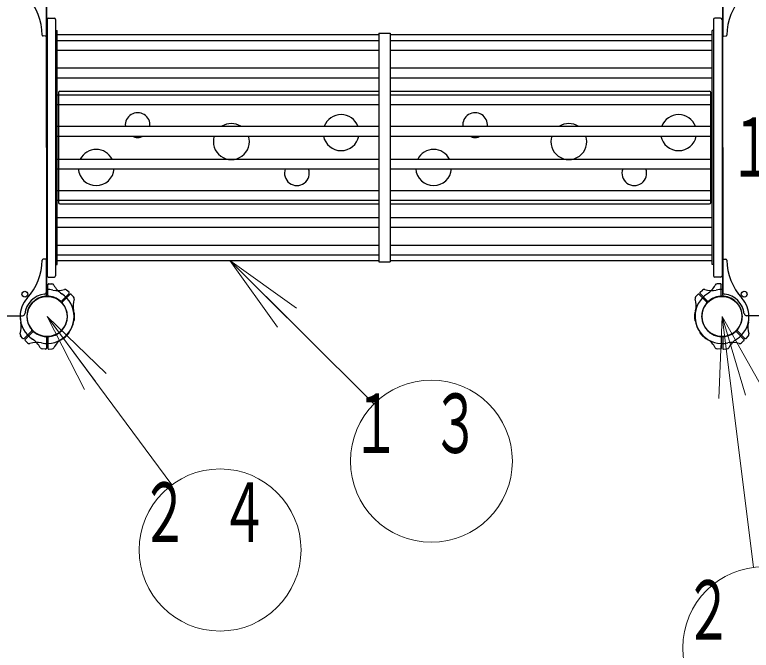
# Model space of a CAD drawing. Units: millimetres on the paper, scale 1:60. Extents: x -571 to 0, y -594 to 267.
# Drawn here: x -236.85 to -209.57, y 123.8 to 147.33 of the extents above; entities that cross this region are included whole.
import ezdxf

# ---------------------------------------------------------------- set-up
doc = ezdxf.new("R2010")
doc.units = ezdxf.units.MM
doc.linetypes.add('USER2', pattern=[6, 3, -1, 1, -1])
doc.layers.add('1_60', color=7, linetype='Continuous', lineweight=25)
doc.styles.add('ＭＳ ゴシック', font='')
doc.styles.get('ＭＳ ゴシック').set_extended_font_data('MS Gothic')

msp = doc.modelspace()

# ---------------------------------------------------------------- linework, layer by layer
at = {"layer": '1_60', "color": 2}
for p, q in [((-235.676, 147.878), (-235.676, 146.569)), ((-210.626, 147.878), (-210.626, 146.569)), ((-235.712, 146.535), (-235.799, 146.54)), ((-210.591, 146.535), (-210.504, 146.54)), ((-235.712, 138.283), (-235.799, 138.279)), ((-235.676, 136.941), (-235.676, 138.25)), ((-210.626, 136.941), (-210.626, 138.25)), ((-210.591, 138.283), (-210.504, 138.279)), ((-235.626, 136.941), (-235.626, 137.333)), ((-235.592, 137.366), (-235.471, 137.362)), ((-210.71, 137.366), (-210.832, 137.362)), ((-210.676, 136.941), (-210.676, 137.333)), ((-235.117, 136.729), (-234.839, 137.007)), ((-235.081, 136.694), (-234.804, 136.971)), ((-234.84, 137.055), (-234.928, 137.137)), ((-234.756, 136.971), (-234.673, 136.882)), ((-211.547, 136.971), (-211.63, 136.882)), ((-211.222, 136.694), (-211.499, 136.971)), ((-211.186, 136.729), (-211.464, 137.007)), ((-211.463, 137.055), (-211.374, 137.137)), ((-236.221, 135.624), (-236.499, 135.347)), ((-210.081, 135.624), (-209.804, 135.347)), ((-236.547, 135.348), (-236.636, 135.443)), ((-236.186, 135.589), (-236.464, 135.311)), ((-235.676, 135.378), (-235.676, 134.985)), ((-235.626, 135.378), (-235.626, 134.985)), ((-210.676, 135.378), (-210.676, 134.985)), ((-210.626, 135.378), (-210.626, 134.985)), ((-210.117, 135.589), (-209.839, 135.311)), ((-209.756, 135.348), (-209.666, 135.443)), ((-236.463, 135.263), (-236.367, 135.174)), ((-209.84, 135.263), (-209.936, 135.174)), ((-235.711, 134.952), (-235.832, 134.956)), ((-235.592, 134.952), (-235.461, 134.957)), ((-210.71, 134.952), (-210.842, 134.957)), ((-210.591, 134.952), (-210.47, 134.956))]:
    msp.add_line(p, q, dxfattribs=at)
at = {"layer": '1_60', "color": 4}
for p, q in [((-235.676, 142.409), (-235.676, 147.749)), ((-210.626, 142.409), (-210.626, 147.749)), ((-235.676, 142.409), (-235.676, 137.069)), ((-210.626, 142.409), (-210.626, 137.069)), ((-241.901, 136.184), (-236.561, 136.184)), ((-204.401, 136.184), (-209.741, 136.184))]:
    msp.add_line(p, q, dxfattribs=at)
at = {"layer": '1_60', "color": 40}
for p, q in [((-235.651, 147.151), (-235.651, 137.668)), ((-235.601, 147.201), (-235.385, 147.201)), ((-235.335, 147.151), (-235.335, 137.668)), ((-210.968, 147.151), (-210.968, 137.668)), ((-210.701, 147.201), (-210.918, 147.201)), ((-210.651, 147.151), (-210.651, 137.668)), ((-235.601, 137.618), (-235.385, 137.618)), ((-210.701, 137.618), (-210.918, 137.618))]:
    msp.add_line(p, q, dxfattribs=at)
at = {"layer": '1_60', "color": 70}
for p, q in [((-235.335, 146.743), (-235.281, 146.743)), ((-235.281, 138.076), (-235.281, 146.743)), ((-235.281, 146.59), (-223.36, 146.59)), ((-223.36, 146.64), (-222.943, 146.64)), ((-222.943, 146.59), (-211.021, 146.59)), ((-210.968, 146.743), (-211.021, 146.743)), ((-211.021, 138.076), (-211.021, 146.743)), ((-235.281, 146.378), (-223.36, 146.378)), ((-222.943, 146.378), (-211.021, 146.378)), ((-235.281, 146.016), (-223.36, 146.016)), ((-222.943, 146.016), (-211.021, 146.016)), ((-235.281, 145.356), (-223.36, 145.356)), ((-222.943, 145.356), (-211.021, 145.356)), ((-235.281, 144.995), (-223.36, 144.995)), ((-222.943, 144.995), (-211.021, 144.995)), ((-235.281, 144.359), (-223.36, 144.359)), ((-222.943, 144.359), (-211.021, 144.359)), ((-235.281, 143.998), (-223.36, 143.998)), ((-222.943, 143.998), (-211.021, 143.998)), ((-235.281, 143.199), (-223.36, 143.199)), ((-222.943, 143.199), (-211.021, 143.199)), ((-235.281, 142.837), (-223.36, 142.837)), ((-222.943, 142.837), (-211.021, 142.837)), ((-235.281, 141.982), (-223.36, 141.982)), ((-222.943, 141.982), (-211.021, 141.982)), ((-235.281, 141.62), (-223.36, 141.62)), ((-222.943, 141.62), (-211.021, 141.62)), ((-235.281, 140.821), (-223.36, 140.821)), ((-222.943, 140.821), (-211.021, 140.821)), ((-235.281, 140.459), (-223.36, 140.459)), ((-222.943, 140.459), (-211.021, 140.459)), ((-235.281, 139.824), (-223.36, 139.824)), ((-222.943, 139.824), (-211.021, 139.824)), ((-235.281, 139.463), (-223.36, 139.463)), ((-222.943, 139.463), (-211.021, 139.463)), ((-235.281, 138.802), (-223.36, 138.802)), ((-222.943, 138.802), (-211.021, 138.802)), ((-235.281, 138.441), (-223.36, 138.441)), ((-222.943, 138.441), (-211.021, 138.441)), ((-235.335, 138.076), (-235.281, 138.076)), ((-235.281, 138.229), (-223.36, 138.229)), ((-223.36, 138.179), (-222.943, 138.179)), ((-222.943, 138.229), (-211.021, 138.229)), ((-210.968, 138.076), (-211.021, 138.076))]:
    msp.add_line(p, q, dxfattribs=at)
at = {"layer": '1_60'}
for p, q in [((-223.36, 146.64), (-223.36, 138.179)), ((-222.943, 146.64), (-222.943, 138.179)), ((-234.665, 136.326), (-234.663, 136.326)), ((-211.637, 136.326), (-211.64, 136.326)), ((-234.665, 135.993), (-234.663, 135.993)), ((-211.637, 135.993), (-211.64, 135.993)), ((-235.072, 135.344), (-235.07, 135.342)), ((-234.836, 135.58), (-234.834, 135.578)), ((-211.467, 135.58), (-211.468, 135.578)), ((-211.231, 135.344), (-211.233, 135.342))]:
    msp.add_line(p, q, dxfattribs=at)
at = {"layer": '1_60', "color": 1}
for p, q in [((-235.235, 144.443), (-235.235, 140.376)), ((-235.185, 144.493), (-223.36, 144.493)), ((-222.943, 144.493), (-211.118, 144.493)), ((-211.068, 140.376), (-211.068, 144.443)), ((-235.185, 140.326), (-223.36, 140.326)), ((-222.943, 140.326), (-211.118, 140.326))]:
    msp.add_line(p, q, dxfattribs=at)
at = {"layer": '1_60', "lineweight": 13}
for p, q in [((-227.113, 135.759), (-228.889, 138.228)), ((-228.889, 138.228), (-226.408, 136.469)), ((-228.889, 138.228), (-226.761, 136.114)), ((-228.889, 138.228), (-223.545, 132.919)), ((-234.267, 133.451), (-235.651, 136.159)), ((-235.651, 136.159), (-233.464, 134.047)), ((-235.651, 136.159), (-233.865, 133.749)), ((-235.651, 136.159), (-231.032, 129.925)), ((-210.773, 133.12), (-210.651, 136.159)), ((-210.651, 136.159), (-209.78, 133.245)), ((-210.651, 136.159), (-210.276, 133.183)), ((-210.651, 136.159), (-209.481, 126.869))]:
    msp.add_line(p, q, dxfattribs=at)
at = {"layer": '1_60', "linetype": 'USER2', "lineweight": 13}
msp.add_line((-210.651, 136.159), (-197.703, 113.269), dxfattribs=at)
at = {"layer": '1_60'}
for centre, radius in [((-236.476, 136.984), 0.108), ((-209.827, 136.984), 0.108), ((-235.651, 136.159), 0.743), ((-210.651, 136.159), 0.743)]:
    msp.add_circle(centre, radius, dxfattribs=at)
at = {"layer": '1_60', "lineweight": 13}
for centre in [(-221.417, 130.804), (-229.246, 127.515), (-209.106, 123.893)]:
    msp.add_circle(centre, 3, dxfattribs=at)
at = {"layer": '1_60', "color": 2}
for centre, radius, start, end in [((-237.997, 146.532), 2.167, 1.0841, 42.2172), ((-208.306, 146.532), 2.167, 137.7828, 178.9159), ((-235.797, 146.573), 0.0333, 181.0841, 267), ((-235.71, 146.569), 0.0333, 267, 0), ((-210.593, 146.569), 0.0333, 180, 273), ((-210.505, 146.573), 0.0333, 273, 358.9158), ((-232.298, 143.243), 0.458, 354.4679, 185.5321), ((-224.76, 142.964), 0.667, 20.642, 159.358), ((-219.798, 143.243), 0.458, 354.4679, 185.5321), ((-212.259, 142.964), 0.667, 20.642, 159.358), ((-228.826, 142.632), 0.667, 58.1964, 121.8036), ((-216.325, 142.632), 0.667, 58.1964, 121.8036), ((-232.298, 143.243), 0.458, 242.3124, 297.6876), ((-228.826, 142.632), 0.667, 162.0998, 17.9002), ((-224.76, 142.964), 0.667, 190.9511, 349.0489), ((-219.798, 143.243), 0.458, 242.3124, 297.6876), ((-216.325, 142.632), 0.667, 162.0998, 17.9002), ((-212.259, 142.964), 0.667, 190.9511, 349.0489), ((-233.834, 141.672), 0.667, 27.6471, 152.3529), ((-221.334, 141.672), 0.667, 27.6471, 152.3529), ((-233.834, 141.672), 0.667, 184.501, 355.499), ((-226.4, 141.463), 0.458, 159.9566, 20.0434), ((-221.334, 141.672), 0.667, 184.501, 355.499), ((-213.9, 141.463), 0.458, 159.9566, 20.0434), ((-237.997, 138.287), 2.167, 317.7828, 358.9158), ((-235.797, 138.246), 0.0333, 93, 178.9159), ((-235.71, 138.25), 0.0333, 0, 93), ((-210.593, 138.25), 0.0333, 87, 180), ((-210.505, 138.246), 0.0333, 1.0841, 87), ((-208.306, 138.287), 2.167, 181.0841, 222.2172), ((-235.593, 137.333), 0.0333, 88, 180), ((-235.474, 137.279), 0.0833, 27.4588, 88), ((-234.66, 137.702), 0.833, 207.4588, 237.2728), ((-211.642, 137.702), 0.833, 302.7272, 332.5412), ((-210.829, 137.279), 0.0833, 92, 152.5412), ((-210.709, 137.333), 0.0333, 0, 92), ((-235.651, 136.159), 1, 77.7272, 91.4325), ((-235.262, 137.951), 0.833, 257.7272, 287.5412), ((-235.651, 136.159), 1, 0, 57.2728), ((-234.985, 137.076), 0.0833, 47, 107.5412), ((-234.862, 137.03), 0.0333, 315, 47), ((-234.78, 136.948), 0.0333, 43, 135), ((-210.651, 136.159), 1, 122.7272, 180), ((-211.523, 136.948), 0.0333, 45, 137), ((-211.44, 137.03), 0.0333, 133, 225), ((-211.317, 137.076), 0.0833, 72.4588, 133), ((-211.041, 137.951), 0.833, 252.4588, 282.2728), ((-210.651, 136.159), 1, 88.5675, 102.2728), ((-235.651, 136.159), 1, 137.7828, 180), ((-235.651, 136.159), 0.75, 94.2707, 180), ((-235.651, 136.159), 0.75, 49.2707, 135), ((-235.71, 136.941), 0.0333, 274.2707, 0), ((-235.593, 136.941), 0.0333, 180, 265.7293), ((-235.651, 136.159), 0.75, 0, 85.7293), ((-235.14, 136.753), 0.0333, 229.2707, 315), ((-233.86, 136.549), 0.833, 162.4588, 192.2728), ((-234.734, 136.825), 0.0833, 342.4588, 43), ((-211.569, 136.825), 0.0833, 137, 197.5412), ((-212.443, 136.549), 0.833, 347.7272, 17.5412), ((-210.651, 136.159), 0.75, 94.2707, 180), ((-211.163, 136.753), 0.0333, 225, 310.7293), ((-210.651, 136.159), 0.75, 45, 130.7293), ((-210.709, 136.941), 0.0333, 274.2707, 0), ((-210.593, 136.941), 0.0333, 180, 265.7293), ((-210.651, 136.159), 0.75, 0, 85.7293), ((-210.651, 136.159), 1, 0, 42.2172), ((-235.651, 136.159), 0.75, 135, 220.7293), ((-235.651, 136.159), 0.75, 315, 40.7293), ((-235.058, 136.67), 0.0333, 135, 220.7293), ((-210.651, 136.159), 0.75, 139.2707, 225), ((-211.245, 136.67), 0.0333, 319.2707, 45), ((-210.651, 136.159), 0.75, 319.2707, 45), ((-235.651, 136.159), 1, 178.5675, 192.2728), ((-235.651, 136.159), 1, 180, 237.2728), ((-235.651, 136.159), 0.75, 180, 265.7293), ((-235.651, 136.159), 0.75, 274.2707, 0), ((-235.651, 136.159), 1, 302.7272, 0), ((-235.651, 136.159), 1, 315, 12.2728), ((-210.651, 136.159), 1, 167.7272, 225), ((-210.651, 136.159), 1, 180, 237.2728), ((-210.651, 136.159), 0.75, 180, 265.7293), ((-210.651, 136.159), 0.75, 274.2707, 0), ((-210.651, 136.159), 1, 302.7272, 0), ((-210.651, 136.159), 1, 347.7272, 1.4325), ((-237.443, 135.769), 0.833, 342.4588, 12.2728), ((-208.86, 135.769), 0.833, 167.7272, 197.5412), ((-236.245, 135.648), 0.0333, 315, 40.7293), ((-235.651, 136.159), 0.75, 229.2707, 315), ((-210.651, 136.159), 0.75, 225, 310.7293), ((-210.058, 135.648), 0.0333, 139.2707, 225), ((-236.569, 135.493), 0.0833, 162.4588, 223), ((-236.523, 135.37), 0.0333, 223, 315), ((-236.162, 135.565), 0.0333, 49.2707, 135), ((-235.651, 136.159), 1, 257.7272, 315), ((-235.71, 135.378), 0.0333, 0, 85.7293), ((-235.593, 135.378), 0.0333, 94.2707, 180), ((-210.651, 136.159), 1, 225, 282.2728), ((-210.709, 135.378), 0.0333, 0, 85.7293), ((-210.593, 135.378), 0.0333, 94.2707, 180), ((-210.14, 135.565), 0.0333, 45, 130.7293), ((-209.78, 135.37), 0.0333, 225, 317), ((-209.734, 135.493), 0.0833, 317, 17.5412), ((-236.44, 135.288), 0.0333, 135, 227), ((-236.317, 135.242), 0.0833, 227, 287.5412), ((-236.041, 134.368), 0.833, 77.7272, 107.5412), ((-236.643, 134.617), 0.833, 27.4588, 57.2728), ((-234.66, 134.617), 0.833, 122.7272, 152.5412), ((-211.642, 134.617), 0.833, 27.4588, 57.2728), ((-210.262, 134.368), 0.833, 72.4588, 102.2728), ((-209.66, 134.617), 0.833, 122.7272, 152.5412), ((-209.985, 135.242), 0.0833, 252.4588, 313), ((-209.863, 135.288), 0.0333, 313, 45), ((-235.829, 135.04), 0.0833, 207.4588, 268), ((-235.829, 135.04), 0.0833, 207.4588, 268), ((-235.71, 134.985), 0.0333, 268, 0), ((-235.593, 134.985), 0.0333, 180, 272), ((-235.474, 135.04), 0.0833, 272, 332.5412), ((-210.829, 135.04), 0.0833, 207.4588, 268), ((-210.709, 134.985), 0.0333, 268, 0), ((-210.593, 134.985), 0.0333, 180, 272), ((-210.473, 135.04), 0.0833, 272, 332.5412), ((-210.473, 135.04), 0.0833, 272, 332.5412)]:
    msp.add_arc(centre, radius, start, end, dxfattribs=at)
at = {"layer": '1_60', "color": 40}
for centre, start, end in [((-235.601, 147.151), 90, 180), ((-235.385, 147.151), 0, 90), ((-210.918, 147.151), 90, 180), ((-210.701, 147.151), 0, 90), ((-235.601, 137.668), 180, 270), ((-235.385, 137.668), 270, 0), ((-210.918, 137.668), 180, 270), ((-210.701, 137.668), 270, 0)]:
    msp.add_arc(centre, 0.05, start, end, dxfattribs=at)
at = {"layer": '1_60', "color": 1}
for centre, start, end in [((-235.185, 144.443), 90, 180), ((-211.118, 144.443), 0, 90), ((-235.185, 140.376), 180, 270), ((-211.118, 140.376), 270, 0)]:
    msp.add_arc(centre, 0.05, start, end, dxfattribs=at)
at = {"layer": '1_60'}
for centre, radius, start, end in [((-235.651, 136.159), 0.833, 96.7872, 173.2128), ((-210.651, 136.159), 0.833, 6.7872, 83.2128), ((-234.663, 136.309), 0.0167, 8.6269, 90), ((-235.651, 136.159), 1.017, 0, 8.6269), ((-235.651, 136.159), 1.017, 351.3731, 0), ((-210.651, 136.159), 1.017, 171.3731, 180), ((-210.651, 136.159), 1.017, 180, 188.6269), ((-211.64, 136.309), 0.0167, 90, 171.3731), ((-234.663, 136.009), 0.0167, 270, 351.3731), ((-211.64, 136.009), 0.0167, 188.6269, 270), ((-235.058, 135.354), 0.0167, 225, 306.3731), ((-235.651, 136.159), 1.017, 306.3731, 315), ((-235.651, 136.159), 1.017, 315, 323.6269), ((-234.846, 135.566), 0.0167, 323.6269, 45), ((-211.457, 135.566), 0.0167, 135, 216.3731), ((-210.651, 136.159), 1.017, 216.3731, 225), ((-210.651, 136.159), 1.017, 225, 233.6269), ((-211.245, 135.354), 0.0167, 233.6269, 315)]:
    msp.add_arc(centre, radius, start, end, dxfattribs=at)
at = {"layer": '1_60', "color": 4}
for centre, start, end in [((-235.76, 137.069), 276.7872, 0), ((-210.543, 137.069), 180, 263.2128), ((-236.561, 136.267), 270, 353.2128), ((-209.741, 136.267), 186.7872, 270)]:
    msp.add_arc(centre, 0.0833, start, end, dxfattribs=at)

# ---------------------------------------------------------------- texts
at = {"layer": '1_60', "char_height": 2.199, "style": 'ＭＳ ゴシック'}
for s, insert, attachment_point in [('\\T1.64;\\W0.6;１０００', (-210.401, 142.409), 4), ('\\T1.64;\\W0.6;１３', (-221.417, 133.304), 2), ('\\T1.64;\\W0.6;２４', (-229.246, 130.015), 2), ('\\T1.64;\\W0.6;２２', (-209.106, 126.393), 2)]:
    msp.add_mtext(s, dxfattribs=dict(at, insert=insert, attachment_point=attachment_point))

doc.saveas('drawing.dxf')
